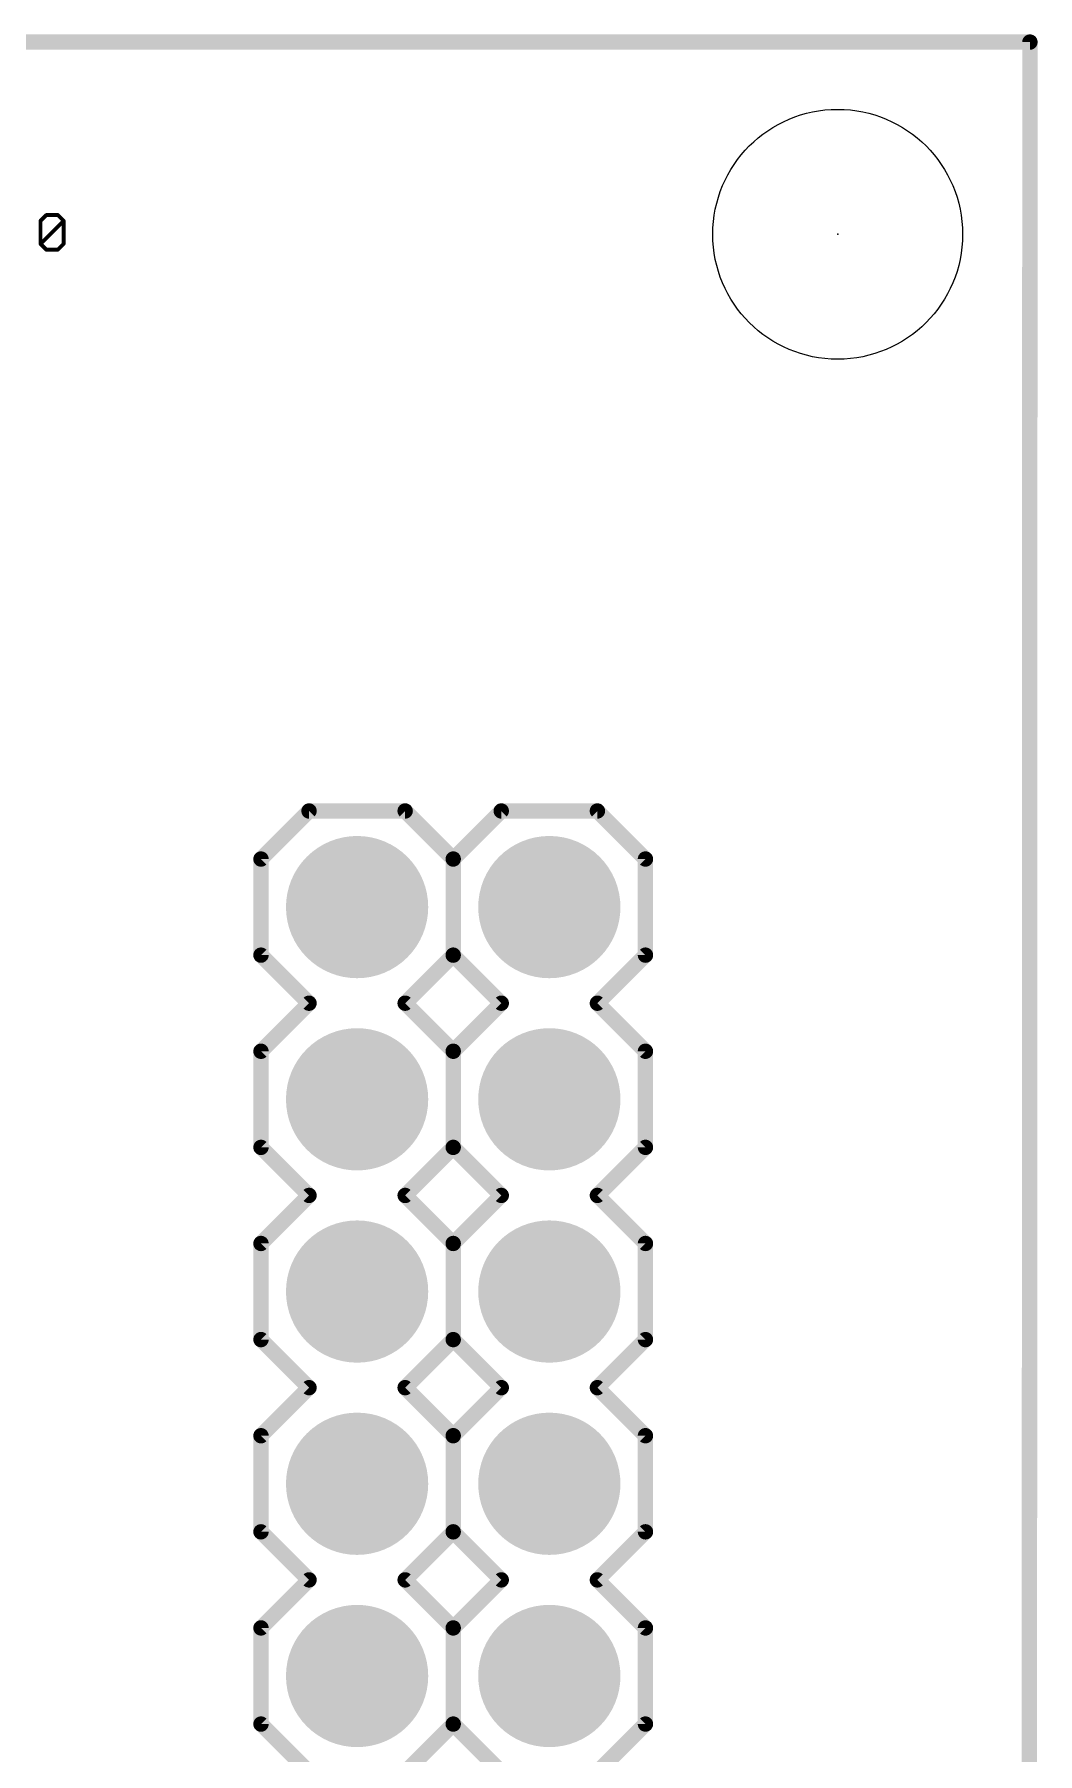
# Model space of a CAD drawing. Extents: x -1.3 to 57.3, y -0.1 to 66.1.
# Drawn here: x 44 to 57.25, y 43.42 to 66.14 of the extents above; entities that cross this region are included whole.
import ezdxf

# ---------------------------------------------------------------- set-up
doc = ezdxf.new("R2010")
doc.units = 0
for name, color, linetype in [('17', 110, 'CONTINUOUS'), ('20', 53, 'CONTINUOUS'), ('21', 31, 'CONTINUOUS'), ('23', 53, 'CONTINUOUS'), ('27', 253, 'CONTINUOUS'), ('51', 53, 'CONTINUOUS')]:
    doc.layers.add(name, color=color, linetype=linetype)

# ---------------------------------------------------------------- blocks, each defined once
blk = doc.blocks.new('RECT')
blk.add_solid([(-0.5, -0.5), (0.5, -0.5), (-0.5, 0.5), (0.5, 0.5)])
blk = doc.blocks.new('ROUNDP')
at = {"const_width": 0.5}
blk.add_lwpolyline([(0, -0.25, 1), (0, 0.25, 1), (0, -0.25)], format="xyb", dxfattribs=at)

msp = doc.modelspace()

# ---------------------------------------------------------------- linework, layer by layer
at = {"layer": '20', "const_width": 0.2032}
for points in [[(57.15, 66.04), (0, 66.04)], [(57.13, 0), (57.15, 66.04)]]:
    msp.add_lwpolyline(points, dxfattribs=at)
at = {"layer": '20', "const_width": 0.1016}
for points in [[(57.2008, 66.04, 1), (57.0992, 66.04)], [(57.15, 65.9892, 1), (57.15, 66.0908)]]:
    msp.add_lwpolyline(points, format="xyb", dxfattribs=at)
at = {"layer": '20'}
msp.add_circle((54.61, 63.5), 1.651, dxfattribs=at)
at = {"layer": '21', "const_width": 0.2032}
for points in [[(46.99, 55.245), (47.625, 55.88)], [(47.625, 55.88), (48.895, 55.88)], [(48.895, 55.88), (49.53, 55.245)], [(49.53, 55.245), (50.165, 55.88)], [(50.165, 55.88), (51.435, 55.88)], [(51.435, 55.88), (52.07, 55.245)], [(46.99, 53.975), (46.99, 55.245)], [(49.53, 55.245), (49.53, 53.975)], [(49.53, 53.975), (49.53, 55.245)], [(52.07, 55.245), (52.07, 53.975)], [(46.99, 53.975), (47.625, 53.34)], [(48.895, 53.34), (49.53, 53.975)], [(49.53, 53.975), (50.165, 53.34)], [(51.435, 53.34), (52.07, 53.975)], [(46.99, 52.705), (47.625, 53.34)], [(48.895, 53.34), (49.53, 52.705)], [(49.53, 52.705), (50.165, 53.34)], [(51.435, 53.34), (52.07, 52.705)], [(46.99, 51.435), (46.99, 52.705)], [(49.53, 52.705), (49.53, 51.435)], [(49.53, 51.435), (49.53, 52.705)], [(52.07, 52.705), (52.07, 51.435)], [(46.99, 51.435), (47.625, 50.8)], [(48.895, 50.8), (49.53, 51.435)], [(49.53, 51.435), (50.165, 50.8)], [(51.435, 50.8), (52.07, 51.435)], [(46.99, 50.165), (47.625, 50.8)], [(48.895, 50.8), (49.53, 50.165)], [(49.53, 50.165), (50.165, 50.8)], [(51.435, 50.8), (52.07, 50.165)], [(46.99, 48.895), (46.99, 50.165)], [(49.53, 50.165), (49.53, 48.895)], [(49.53, 48.895), (49.53, 50.165)], [(52.07, 50.165), (52.07, 48.895)], [(47.625, 48.26), (46.99, 48.895)], [(49.53, 48.895), (48.895, 48.26)], [(50.165, 48.26), (49.53, 48.895)], [(52.07, 48.895), (51.435, 48.26)], [(46.99, 47.625), (47.625, 48.26)], [(48.895, 48.26), (49.53, 47.625)], [(49.53, 47.625), (50.165, 48.26)], [(51.435, 48.26), (52.07, 47.625)], [(46.99, 46.355), (46.99, 47.625)], [(49.53, 47.625), (49.53, 46.355)], [(49.53, 46.355), (49.53, 47.625)], [(52.07, 47.625), (52.07, 46.355)], [(47.625, 45.72), (46.99, 46.355)], [(49.53, 46.355), (48.895, 45.72)], [(50.165, 45.72), (49.53, 46.355)], [(52.07, 46.355), (51.435, 45.72)], [(46.99, 45.085), (47.625, 45.72)], [(48.895, 45.72), (49.53, 45.085)], [(49.53, 45.085), (50.165, 45.72)], [(51.435, 45.72), (52.07, 45.085)], [(46.99, 43.815), (46.99, 45.085)], [(49.53, 45.085), (49.53, 43.815)], [(49.53, 43.815), (49.53, 45.085)], [(52.07, 45.085), (52.07, 43.815)], [(46.99, 43.815), (47.625, 43.18)], [(48.895, 43.18), (49.53, 43.815)], [(49.53, 43.815), (50.165, 43.18)], [(51.435, 43.18), (52.07, 43.815)]]:
    msp.add_lwpolyline(points, dxfattribs=at)
at = {"layer": '21', "const_width": 0.1016}
for points in [[(47.625, 55.9308, 1), (47.625, 55.8292)], [(47.6609, 55.8441, 1), (47.5891, 55.9159)], [(48.9309, 55.9159, 1), (48.8591, 55.8441)], [(48.895, 55.8292, 1), (48.895, 55.9308)], [(50.165, 55.9308, 1), (50.165, 55.8292)], [(50.2009, 55.8441, 1), (50.1291, 55.9159)], [(51.4709, 55.9159, 1), (51.3991, 55.8441)], [(51.435, 55.8292, 1), (51.435, 55.9308)], [(47.0408, 55.245, 1), (46.9392, 55.245)], [(46.9541, 55.2809, 1), (47.0259, 55.2091)], [(49.5808, 55.245, 1), (49.4792, 55.245)], [(49.5808, 55.245, 1), (49.4792, 55.245)], [(49.4941, 55.2809, 1), (49.5659, 55.2091)], [(49.4941, 55.2091, 1), (49.5659, 55.2809)], [(52.1208, 55.245, 1), (52.0192, 55.245)], [(52.0341, 55.2091, 1), (52.1059, 55.2809)], [(47.0259, 54.0109, 1), (46.9541, 53.9391)], [(49.5659, 54.0109, 1), (49.4941, 53.9391)], [(49.5659, 53.9391, 1), (49.4941, 54.0109)], [(52.1059, 53.9391, 1), (52.0341, 54.0109)], [(46.9392, 53.975, 1), (47.0408, 53.975)], [(49.4792, 53.975, 1), (49.5808, 53.975)], [(49.4792, 53.975, 1), (49.5808, 53.975)], [(52.0192, 53.975, 1), (52.1208, 53.975)], [(47.6609, 53.3041, 1), (47.5891, 53.3759)], [(47.5891, 53.3041, 1), (47.6609, 53.3759)], [(48.9309, 53.3759, 1), (48.8591, 53.3041)], [(48.8591, 53.3759, 1), (48.9309, 53.3041)], [(50.2009, 53.3041, 1), (50.1291, 53.3759)], [(50.1291, 53.3041, 1), (50.2009, 53.3759)], [(51.4709, 53.3759, 1), (51.3991, 53.3041)], [(51.3991, 53.3759, 1), (51.4709, 53.3041)], [(47.0408, 52.705, 1), (46.9392, 52.705)], [(46.9541, 52.7409, 1), (47.0259, 52.6691)], [(49.5808, 52.705, 1), (49.4792, 52.705)], [(49.5808, 52.705, 1), (49.4792, 52.705)], [(49.4941, 52.7409, 1), (49.5659, 52.6691)], [(49.4941, 52.6691, 1), (49.5659, 52.7409)], [(52.1208, 52.705, 1), (52.0192, 52.705)], [(52.0341, 52.6691, 1), (52.1059, 52.7409)], [(47.0259, 51.4709, 1), (46.9541, 51.3991)], [(46.9392, 51.435, 1), (47.0408, 51.435)], [(49.5659, 51.4709, 1), (49.4941, 51.3991)], [(49.4792, 51.435, 1), (49.5808, 51.435)], [(49.4792, 51.435, 1), (49.5808, 51.435)], [(49.5659, 51.3991, 1), (49.4941, 51.4709)], [(52.0192, 51.435, 1), (52.1208, 51.435)], [(52.1059, 51.3991, 1), (52.0341, 51.4709)], [(47.6609, 50.7641, 1), (47.5891, 50.8359)], [(47.5891, 50.7641, 1), (47.6609, 50.8359)], [(48.9309, 50.8359, 1), (48.8591, 50.7641)], [(48.8591, 50.8359, 1), (48.9309, 50.7641)], [(50.2009, 50.7641, 1), (50.1291, 50.8359)], [(50.1291, 50.7641, 1), (50.2009, 50.8359)], [(51.4709, 50.8359, 1), (51.3991, 50.7641)], [(51.3991, 50.8359, 1), (51.4709, 50.7641)], [(47.0408, 50.165, 1), (46.9392, 50.165)], [(46.9541, 50.2009, 1), (47.0259, 50.1291)], [(49.5808, 50.165, 1), (49.4792, 50.165)], [(49.5808, 50.165, 1), (49.4792, 50.165)], [(49.4941, 50.2009, 1), (49.5659, 50.1291)], [(49.4941, 50.1291, 1), (49.5659, 50.2009)], [(52.1208, 50.165, 1), (52.0192, 50.165)], [(52.0341, 50.1291, 1), (52.1059, 50.2009)], [(47.0259, 48.9309, 1), (46.9541, 48.8591)], [(46.9392, 48.895, 1), (47.0408, 48.895)], [(49.5659, 48.9309, 1), (49.4941, 48.8591)], [(49.4792, 48.895, 1), (49.5808, 48.895)], [(49.4792, 48.895, 1), (49.5808, 48.895)], [(49.5659, 48.8591, 1), (49.4941, 48.9309)], [(52.0192, 48.895, 1), (52.1208, 48.895)], [(52.1059, 48.8591, 1), (52.0341, 48.9309)], [(47.6609, 48.2241, 1), (47.5891, 48.2959)], [(47.5891, 48.2241, 1), (47.6609, 48.2959)], [(48.9309, 48.2959, 1), (48.8591, 48.2241)], [(48.8591, 48.2959, 1), (48.9309, 48.2241)], [(50.2009, 48.2241, 1), (50.1291, 48.2959)], [(50.1291, 48.2241, 1), (50.2009, 48.2959)], [(51.4709, 48.2959, 1), (51.3991, 48.2241)], [(51.3991, 48.2959, 1), (51.4709, 48.2241)], [(47.0408, 47.625, 1), (46.9392, 47.625)], [(46.9541, 47.6609, 1), (47.0259, 47.5891)], [(49.5808, 47.625, 1), (49.4792, 47.625)], [(49.5808, 47.625, 1), (49.4792, 47.625)], [(49.4941, 47.6609, 1), (49.5659, 47.5891)], [(49.4941, 47.5891, 1), (49.5659, 47.6609)], [(52.1208, 47.625, 1), (52.0192, 47.625)], [(52.0341, 47.5891, 1), (52.1059, 47.6609)], [(47.0259, 46.3909, 1), (46.9541, 46.3191)], [(46.9392, 46.355, 1), (47.0408, 46.355)], [(49.5659, 46.3909, 1), (49.4941, 46.3191)], [(49.4792, 46.355, 1), (49.5808, 46.355)], [(49.4792, 46.355, 1), (49.5808, 46.355)], [(49.5659, 46.3191, 1), (49.4941, 46.3909)], [(52.0192, 46.355, 1), (52.1208, 46.355)], [(52.1059, 46.3191, 1), (52.0341, 46.3909)], [(47.6609, 45.6841, 1), (47.5891, 45.7559)], [(47.5891, 45.6841, 1), (47.6609, 45.7559)], [(48.9309, 45.7559, 1), (48.8591, 45.6841)], [(48.8591, 45.7559, 1), (48.9309, 45.6841)], [(50.2009, 45.6841, 1), (50.1291, 45.7559)], [(50.1291, 45.6841, 1), (50.2009, 45.7559)], [(51.4709, 45.7559, 1), (51.3991, 45.6841)], [(51.3991, 45.7559, 1), (51.4709, 45.6841)], [(47.0408, 45.085, 1), (46.9392, 45.085)], [(46.9541, 45.1209, 1), (47.0259, 45.0491)], [(49.5808, 45.085, 1), (49.4792, 45.085)], [(49.5808, 45.085, 1), (49.4792, 45.085)], [(49.4941, 45.1209, 1), (49.5659, 45.0491)], [(49.4941, 45.0491, 1), (49.5659, 45.1209)], [(52.1208, 45.085, 1), (52.0192, 45.085)], [(52.0341, 45.0491, 1), (52.1059, 45.1209)], [(47.0259, 43.8509, 1), (46.9541, 43.7791)], [(46.9392, 43.815, 1), (47.0408, 43.815)], [(49.5659, 43.8509, 1), (49.4941, 43.7791)], [(49.4792, 43.815, 1), (49.5808, 43.815)], [(49.4792, 43.815, 1), (49.5808, 43.815)], [(49.5659, 43.7791, 1), (49.4941, 43.8509)], [(52.0192, 43.815, 1), (52.1208, 43.815)], [(52.1059, 43.7791, 1), (52.0341, 43.8509)]]:
    msp.add_lwpolyline(points, format="xyb", dxfattribs=at)
at = {"layer": '23'}
msp.add_point((54.61, 63.5), dxfattribs=at)
at = {"layer": '27', "const_width": 0.0508}
for points in [[(44.0774, 63.6781), (44.1537, 63.7544)], [(44.0774, 63.3731), (44.0774, 63.6781)], [(44.0774, 63.3731), (44.3825, 63.6781)], [(44.1537, 63.7544), (44.3062, 63.7544)], [(44.3062, 63.7544), (44.3825, 63.6781)], [(44.3825, 63.6781), (44.3825, 63.3731)], [(44.1537, 63.2968), (44.0774, 63.3731)], [(44.3825, 63.3731), (44.3062, 63.2968)], [(44.3062, 63.2968), (44.1537, 63.2968)]]:
    msp.add_lwpolyline(points, dxfattribs=at)
at = {"layer": '27', "const_width": 0.0254}
for points in [[(44.0901, 63.6781, 1), (44.0647, 63.6781)], [(44.0684, 63.6871, 1), (44.0864, 63.6691)], [(44.1537, 63.7671, 1), (44.1537, 63.7417)], [(44.1627, 63.7454, 1), (44.1447, 63.7634)], [(44.3152, 63.7634, 1), (44.2972, 63.7454)], [(44.3062, 63.7417, 1), (44.3062, 63.7671)], [(44.3952, 63.6781, 1), (44.3698, 63.6781)], [(44.3915, 63.6691, 1), (44.3735, 63.6871)], [(44.3735, 63.6691, 1), (44.3915, 63.6871)], [(44.0864, 63.382, 1), (44.0684, 63.3641)], [(44.0684, 63.382, 1), (44.0864, 63.3641)], [(44.0647, 63.3731, 1), (44.0901, 63.3731)], [(44.3698, 63.3731, 1), (44.3952, 63.3731)], [(44.3915, 63.3641, 1), (44.3735, 63.382)], [(44.1537, 63.3095, 1), (44.1537, 63.2841)], [(44.1447, 63.2878, 1), (44.1627, 63.3058)], [(44.2972, 63.3058, 1), (44.3152, 63.2878)], [(44.3062, 63.2841, 1), (44.3062, 63.3095)]]:
    msp.add_lwpolyline(points, format="xyb", dxfattribs=at)

# ---------------------------------------------------------------- block references
at = {"layer": '17', "xscale": 1.8796, "yscale": 1.8796, "rotation": 180}
for p in [(48.26, 54.61), (48.26, 54.61), (50.8, 54.61), (50.8, 54.61), (48.26, 52.07), (48.26, 52.07), (50.8, 52.07), (50.8, 52.07), (48.26, 49.53), (48.26, 49.53), (50.8, 49.53), (50.8, 49.53), (48.26, 46.99), (48.26, 46.99), (50.8, 46.99), (50.8, 46.99), (48.26, 44.45), (48.26, 44.45), (50.8, 44.45), (50.8, 44.45)]:
    msp.add_blockref('ROUNDP', p, dxfattribs=at)
at = {"layer": '51', "xscale": 0.508, "yscale": 0.508, "rotation": 90}
for p in [(48.26, 54.61), (50.8, 54.61), (48.26, 52.07), (50.8, 52.07), (48.26, 49.53), (50.8, 49.53), (48.26, 46.99), (50.8, 46.99), (48.26, 44.45), (50.8, 44.45)]:
    msp.add_blockref('RECT', p, dxfattribs=at)

doc.saveas('drawing.dxf')
